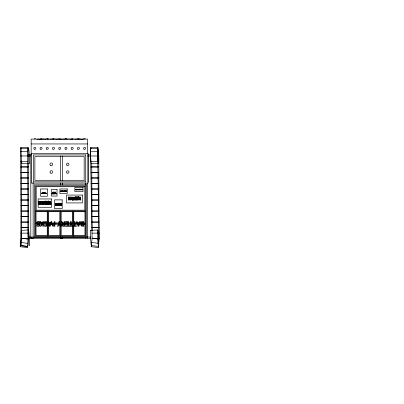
<?xml version="1.0" encoding="UTF-8"?>
<svg xmlns="http://www.w3.org/2000/svg" width="404" height="404" viewBox="0 0 404 404"><rect width="100%" height="100%" fill="white"/><g stroke="black" fill="none" stroke-linecap="round" stroke-linejoin="round"><path stroke-width="0.61" d="M21.7 160.913L21.119 238.047L20.2 246.713L27.204 247.516L28.068 239.178L27.578 151.611L27.851 147.258L20.801 147.511L20.584 148.647L21.089 238.128L20.2 246.713M28.149 230.275L28.724 163.458M90.481 151.778L90.759 147.511L97.808 147.253L98.758 155.853L99.091 239.097L98.222 247.516L91.218 246.713L92.107 238.128L90.481 151.778L97.531 151.646L97.808 147.253M27.204 247.516L27.447 245.142M98.222 247.516L98.652 243.365L91.657 242.435M91.218 246.713L91.456 244.481M39.052 204.308L39.052 201.409M68.837 199.98L68.837 197.081M60.085 205.596L60.307 204.707L60.62 205.444C60.827 203.303 61.393 206.999 60.858 204.858L60.676 205.596L60.378 204.853L60.201 205.596L58.898 205.596L59.196 204.707L59.312 205.495L59.782 205.505C59.529 204.202 60.151 204.767 60.014 205.596M71.619 197.738C72.23 196.4 72.225 200.672 71.619 199.318M81.951 189.178C81.921 190.946 81.113 188.749 81.522 189.38L82.113 189.178L82.113 189.789L82.3 189.375L82.537 189.789C82.532 188.072 82.81 190.794 82.32 189.496L82.022 189.89L82.022 189.178M53.732 192.779C54.419 191.738 54.065 193.026 54.803 192.062C55.459 191.87 55.227 193.238 54.793 192.511C54.59 191.415 54.883 193.072 54.227 192.779L54.03 192.183L53.833 192.779L53.217 192.779L53.57 192.693L53.242 192.496L53.57 192.147L53.217 192.062L53.666 192.062L53.666 192.779M43.526 192.764L43.703 192.264L43.95 192.764M65.206 191.001L65.569 191.107L65.231 191.355M84.158 180.3L84.178 156.52L34.885 156.52L34.885 180.29L84.178 180.29M65.201 190.905L65.655 191.092L65.241 191.451M41.496 193.349L41.622 193.597L41.556 193.097M60.449 191.173C60.484 192.026 59.787 190.557 60.519 191.173M63.62 191.173C63.67 192.052 62.974 190.537 63.691 191.173M44.076 193.349L44.597 193.597L44.597 193.097L44.137 193.097L44.137 193.536M29.199 163.438L22.19 163.766A7.918 0.51 87.3 0 1 21.24 155.707A7.918 0.51 87.3 0 1 21.488 148.147M98.561 163.438L91.556 163.766A7.918 0.51 87.3 0 1 90.602 155.707A7.918 0.51 87.3 0 1 90.855 148.147M21.326 230.315L28.331 229.987M90.688 230.315L97.697 229.987M90.536 148.672L97.586 148.45M20.584 148.647L27.634 148.43M20.528 151.737L27.578 151.611M34.153 138.809L35.517 138.809M40.375 138.809L41.738 138.809M46.596 138.809L47.96 138.809M52.818 138.809L54.181 138.809M59.04 138.809L60.403 138.809M65.261 138.809L66.625 138.809M71.483 138.809L72.846 138.809M77.699 138.809L79.068 138.809M83.921 138.809L85.284 138.809M36.739 139.259L39.208 139.087M39.451 139.259L40.925 139.259M41.056 139.259L42.173 139.087M45.147 139.259L46.278 139.087M50.146 139.259L51.46 139.087M56.55 139.259L55.287 139.087M59.08 139.259L60.555 139.259M60.686 139.259L64.529 139.087M70.892 139.259L72.367 139.259M72.468 139.259L73.462 139.087M75.806 139.259L74.457 139.087M78.32 139.259L79.437 139.087M81.113 139.259L82.588 139.259M31.153 143.95L87.612 143.95M28.184 154.782L31.315 154.782M87.658 154.782L90.784 154.782M20.654 155.949L27.704 155.949M90.607 155.994L97.657 155.989L99.086 239.178L92.107 238.128M28.184 156.035L30.689 156.035M87.658 156.035L90.784 156.035M20.68 161.464L27.73 161.464M90.708 161.504L97.758 161.499M91.758 166.887L98.808 166.882M21.649 166.918L28.699 166.918M20.71 166.973L27.76 166.973M90.804 167.014L97.854 167.009M91.784 172.402L98.834 172.397M21.604 172.432L28.654 172.432M90.9 172.523L97.95 172.523M20.735 172.488L27.785 172.488M91.809 177.917L98.859 177.912M21.558 177.942L28.608 177.942M20.761 178.002L27.81 178.002M91.001 178.038L98.051 178.033M91.834 183.431L98.884 183.426M21.513 183.456L28.563 183.451M91.097 183.547L98.147 183.542M20.786 183.517L27.836 183.517M91.859 188.946L98.909 188.941M21.473 188.966L28.522 188.966M20.816 189.032L27.866 189.032M91.193 189.057L98.243 189.052M76.381 189.804L76.619 189.178L76.715 189.804C78.083 189.931 76.513 189.466 77.336 189.526L76.982 189.178L77.427 189.178L77.427 189.89L75.866 189.89L76.215 189.804L75.891 189.612L76.215 189.264L75.866 189.178L76.311 189.178L76.381 189.89M60.989 191.163L60.711 191.163L60.989 191.233M61.943 191.163L61.666 191.163L61.943 191.233M64.16 191.163L63.883 191.163L64.16 191.233M65.044 191.163L64.766 191.163L65.044 191.233M43.021 192.466L42.698 192.264L42.96 192.764M44.521 192.466L43.98 192.264L44.455 192.764M43.021 192.521L43.597 192.764L43.738 192.349L44.177 192.764M44.521 192.521C44.066 193.077 44.895 191.774 44.521 192.708M43.491 193.097L43.556 193.597L43.334 193.319C42.996 194.233 43.193 192.314 43.188 193.526L43.319 193.233L43.491 193.526M41.556 193.349L41.233 193.097L41.496 193.597M44.137 193.349L43.814 193.097L44.076 193.597M45.299 193.339L45.081 193.541L46.213 193.536M91.885 194.46L98.935 194.45M21.427 194.481L28.477 194.476M91.294 194.566L98.344 194.566M20.841 194.541L27.891 194.541M80.189 199.682L80.189 197.081L79.916 197.081L79.916 199.98L80.79 199.98L80.558 197.081L80.189 199.98M91.91 199.975L98.96 199.965M21.382 199.99L28.431 199.99M20.867 200.056L27.916 200.056M91.39 200.081L98.44 200.076M43.642 203.964L43.97 201.409L44.203 204.308L43.445 204.308L43.273 202.697C42.45 209.706 43.253 195.647 43.066 203.909L43.248 202.207L43.486 203.909L43.571 201.409L43.642 204.308M50.404 204.01L50.404 201.409L50.131 201.409L50.131 204.308L51.005 204.308L50.773 201.409L50.404 204.308M91.935 205.49L98.985 205.479M21.336 205.5L28.386 205.5M91.486 205.591L98.536 205.586M20.897 205.57L27.947 205.57M91.96 211.004L99.01 210.994M21.291 211.014L28.341 211.014M35.35 211.019L85.648 211.019M20.922 211.085L27.972 211.085M91.587 211.1L98.632 211.095M91.986 216.519L99.036 216.509M21.25 216.524L28.3 216.524M91.683 216.61L98.733 216.61M20.947 216.6L27.997 216.6M92.011 222.028L99.061 222.023M21.205 222.038L28.255 222.033M20.973 222.114L28.022 222.114M91.779 222.124L98.828 222.119M48.616 222.907L59.812 222.907L59.812 211.711L48.616 211.711L48.616 222.286M35.35 223.594L85.648 223.594M47.238 224.286L36.042 224.286L36.042 235.482L47.238 235.482L47.238 224.907M65.544 224.286L61.191 224.286L61.191 235.482L72.387 235.482L72.387 224.286L68.034 224.286M21.159 227.548L28.209 227.548M92.036 227.543L99.086 227.538M91.875 227.634L98.924 227.629M21.003 227.624L28.053 227.624M97.935 233.052L99.111 233.052M21.028 233.138L28.078 233.138M91.976 233.143L99.025 233.138M28.184 237.022L30.689 237.022M87.658 237.022L90.784 237.022M87.612 237.062L31.153 237.062L31.153 238.274M33.118 238.067L30.81 238.067L30.81 154.782M60.656 238.219L62.615 238.219M28.184 238.274L90.784 238.274M92.072 238.653L99.121 238.653M21.053 238.653L28.103 238.653M91.329 245.576L98.339 246.374M27.321 246.374L20.326 245.536L27.321 246.415M20.639 242.435L27.634 243.365M21.089 238.128L28.068 239.178M44.864 192.703L44.995 192.324L44.995 192.708M46.384 193.38L46.213 193.597M46.248 193.572L46.576 193.127L46.364 193.304M80.805 189.759L81.214 189.415L80.76 189.537C81.108 188.289 81.638 190.506 80.76 189.728M61.161 203.232L61.352 204.04L61.847 204.121C61.862 202.434 61.868 204.086 61.317 203.232L60.534 203.232L60.974 203.338L60.974 203.667L60.565 203.667L60.974 204.015L60.534 204.121L61.09 204.121L61.09 203.232M90.759 147.511L91.087 148.606M20.801 147.511L21.124 148.621M74.932 197.081C75.381 205.424 75.619 192.466 75.356 197.889L75.028 197.081C72.866 197.399 75.937 203.949 74.866 197.081M45.147 201.409C45.596 209.752 45.834 196.798 45.571 202.222L45.243 201.409C43.076 201.727 46.152 208.282 45.081 201.409M97.531 151.646L97.657 155.989M91.748 163.388L92.097 230.517M88.047 154.959L88.047 181.856M87.612 153.581L87.612 139.087L31.153 139.087L31.153 154.782M87.612 182.962L87.612 238.274M85.648 182.962L85.648 184.87M85.648 236.976L85.648 238.274M84.037 139.087L82.83 139.087M80.891 139.087L79.684 139.087M78.159 139.087L77.512 139.087M77.24 139.087L76.048 139.087M73.427 199.98L73.755 197.081L73.988 199.98L73.23 199.98L73.058 198.364C72.24 205.373 73.043 191.319 72.856 199.576L73.038 197.879L73.27 199.576L73.356 197.081L73.356 199.98M73.073 211.019L73.073 236.168M72.69 225.76L72.695 226.321M71.609 197.738C72.26 195.193 72.25 201.864 71.609 199.318M70.65 139.087L69.357 139.087M68.761 197.081L68.761 199.98M68.528 139.087L67.327 139.087M67.008 139.087L64.701 139.087M64.302 190.865L64.655 191.471L64.655 190.865L63.862 190.865L64.16 190.935L63.862 191.471L64.241 191.471L64.241 190.865M62.615 155.994L62.615 180.477M62.615 182.987L62.615 184.971M62.615 236.966L62.615 238.274M61.13 191.471L61.332 190.865L61.413 191.4L61.943 191.4L61.645 190.865L62.024 190.865L62.024 191.471L60.686 191.471L60.989 191.4L60.686 190.865L61.07 190.865L61.07 191.471M60.656 155.994L60.656 180.477M60.656 182.987L60.656 184.976M60.656 236.966L60.656 238.274M60.499 211.019L60.499 236.168M58.838 139.087L57.646 139.087M57.373 139.087L56.727 139.087M54.54 139.087L53.146 139.087M52.99 139.087L51.798 139.087M49.253 139.087L48.606 139.087M48.334 139.087L47.046 139.087M47.925 211.019L47.925 236.168M46.046 193.536L46.046 193.097L45.975 193.536M45.753 193.597L45.753 193.097L45.299 193.097L45.299 193.536M45.364 193.097L45.364 193.597M44.92 139.087L43.879 139.087M44.526 193.536L44.278 193.097M44.203 193.097L44.203 193.597M44.112 192.319L44.112 192.713M44.041 192.319L44.041 192.713M43.637 139.087L42.445 139.087M43.48 192.764L43.48 192.264L43.021 192.264L43.021 192.708M43.087 192.264L43.087 192.764M42.577 193.597L42.167 193.536M42.405 193.536L42.405 193.097L42.339 193.536M38.976 201.409L38.976 204.308M33.118 182.547L33.118 238.274M91.556 246.006A7.918 0.51 87.3 0 1 90.602 237.941A7.918 0.51 87.3 0 1 90.855 230.386M22.19 246.006A7.918 0.51 87.3 0 1 21.24 237.941A7.918 0.51 87.3 0 1 21.488 230.386M48.177 202.222L48.268 204.308L48.47 201.692L48.677 204.308L48.485 201.369L48.177 202.222M77.962 197.889L78.053 199.98L78.255 197.364L78.462 199.98L78.27 197.036L77.962 197.889M40.112 202.874C40.445 204.141 39.021 203.954 40.016 204.257C40.658 203.348 39.723 199.162 39.648 202.869L39.885 201.687L40.112 202.874M42.258 202.853C41.597 204.858 42.354 204.813 42.354 202.853C42.375 200.919 41.587 200.849 42.258 202.853M47.344 202.853C46.606 205.202 47.591 204.565 47.435 202.51C47.293 200.732 46.768 201.207 47.344 202.853M69.902 198.546C70.23 199.813 68.806 199.621 69.801 199.924C70.448 199.015 69.513 194.829 69.432 198.536L69.67 197.359L69.902 198.546M77.134 198.526C76.472 200.53 77.23 200.48 77.23 198.526C77.25 196.591 76.462 196.516 77.134 198.526M40.39 202.151L40.516 204.368L40.526 201.349L40.718 201.939L40.531 201.687L40.39 202.151M70.18 197.824L70.352 200.025L70.316 197.021L70.503 197.612L70.321 197.359L70.18 197.824M44.632 202.55C44.975 207.611 45.218 199.046 44.632 202.55M74.422 198.223C74.76 203.278 75.003 194.713 74.422 198.223M45.748 203.252C45.925 207.646 46.803 197.581 45.748 203.252M75.533 198.919C75.71 203.318 76.588 193.248 75.533 198.919M40.844 203.257L41.041 204.368L41.233 201.409L40.804 201.409L41.147 201.742L40.844 203.257M70.629 198.925L70.826 200.036L71.023 197.081L70.594 197.081L70.932 197.415L70.629 198.925M45.849 203.182C45.869 205.207 46.298 201.95 45.849 203.182M75.634 198.854C75.644 200.859 76.114 197.652 75.634 198.854M58.959 203.48L58.954 204.121L59.277 203.313L59.6 204.121L59.469 203.257L58.959 203.48M41.769 193.299L42.036 193.496L41.779 193.258M42.672 193.299L42.935 193.496L42.678 193.258M52.565 193.541C52.823 194.622 53.237 192.769 52.565 193.541M53.838 193.541C54.116 194.627 54.479 192.764 53.838 193.541M56.121 203.596C56.464 204.944 56.919 202.616 56.121 203.596M62.842 191.112C63.09 192.026 63.398 190.4 62.842 191.112M78.386 189.466C78.568 190.516 79.133 188.794 78.396 189.41M41.572 204.121L41.365 201.409L41.703 201.409L41.572 204.121M71.357 199.788L71.149 197.081L71.488 197.081L71.357 199.788M46.965 223.942C47.505 227.205 43.622 224.558 44.016 226.008C48.596 228.654 48.606 219.221 44.016 221.892C43.622 223.331 47.495 220.705 46.965 223.942M55.929 193.607C55.696 194.844 55.646 192.395 55.929 193.607M55.904 205.156L55.368 205.565A0.571 0.571 0 0 0 55.6 205.616C56.737 205.479 55.257 203.904 55.308 205.156L55.606 204.793L55.904 205.156M58.737 205.151C58.09 205.636 58.418 205.843 58.858 205.151C58.388 204.459 58.11 204.641 58.737 205.151M60.332 203.682L59.797 204.086A0.571 0.571 0 0 0 60.029 204.136C61.166 204 59.686 202.429 59.736 203.677L60.034 203.318L60.332 203.682M66.074 191.168C65.857 192.183 65.842 190.143 66.074 191.168M53.096 193.607C52.394 194.869 52.429 192.344 53.096 193.607M54.368 193.607C53.646 194.874 53.707 192.344 54.368 193.607M56.777 203.677C55.929 205.237 55.929 202.111 56.777 203.677M63.292 191.168C62.686 192.233 62.726 190.097 63.292 191.168M78.911 189.532C78.23 190.779 78.23 188.289 78.911 189.532M41.703 193.289C41.981 194.263 42.385 192.577 41.703 193.289M42.602 193.289C42.885 194.263 43.284 192.582 42.602 193.289M49.222 201.409L48.894 202.222C48.606 196.743 48.919 209.812 49.318 201.409L49.626 201.753L49.717 204.308L49.717 201.409L49.222 201.409M79.012 197.081L78.679 197.889C78.391 192.41 78.704 205.484 79.103 197.081L79.411 197.425L79.507 199.98L79.507 197.081L79.012 197.081M45.546 202.55L45.44 203.914L45.546 202.55M49.136 202.55L49.03 203.914L49.136 202.55M75.331 198.218L75.225 199.586L75.331 198.218M78.921 198.218L78.815 199.586L78.921 198.218M55.439 192.344C55.661 193.375 56.015 191.612 55.439 192.344M56.196 193.531C56.403 194.566 56.792 192.799 56.196 193.531M51.899 224.589L52.434 226.028L54.868 226.321L54.868 221.574L54.237 221.574L54.237 223.341L52.55 223.619L51.899 224.589M81.249 222.776L81.618 223.74L83.163 223.867L83.163 222.109L81.77 222.21L81.249 222.776M44.662 193.415L44.98 193.597L44.98 193.097L44.915 193.536L44.662 193.415M39.784 225.048L39.531 225.811A1.515 1.515 0 0 1 38.824 226.311L36.774 226.104C36.345 224.377 38.476 226.871 39.062 225.417C39.476 223.72 36.4 224.674 36.587 222.922C36.633 221.321 38.744 221.195 39.819 221.857C40.259 223.654 37.946 220.953 37.314 222.503C36.89 224.215 39.986 223.276 39.784 225.048M61.802 205.358C61.358 206.338 60.863 203.545 61.802 205.358M80.608 222.695L80.805 223.791L81.462 224.21L80.84 224.932L81.068 225.972L83.795 226.321L83.795 221.574L81.643 221.66L80.608 222.695M55.343 192.324C55.651 193.647 56.176 191.36 55.343 192.324M56.1 193.516C56.409 194.839 56.934 192.546 56.1 193.516M44.667 192.45C44.874 193.364 45.293 191.779 44.667 192.45M51.919 193.703C52.661 194.526 51.985 192.375 51.919 193.703M52.677 192.511C53.449 193.37 52.631 191.223 52.828 192.445C52.702 193.067 53.272 192.142 52.677 192.511M55.318 203.788L55.863 204.121C56.146 203.081 55.106 203.121 55.318 203.788M61.822 224.553C61.287 226.296 63.544 226.583 64.731 226.321L64.731 221.574L64.1 221.574L64.1 223.463L63.377 223.463L61.873 221.574L61.049 221.574L62.741 223.639L61.822 224.553M75.331 189.622C76.063 190.441 75.397 188.309 75.331 189.622M39.496 201.409L39.324 202.571L39.158 201.409L38.572 201.409L38.885 201.753L38.885 204.308L39.319 203.172L39.592 204.308L39.496 201.409M69.286 197.081L69.114 198.238L68.943 197.081L68.357 197.081L68.67 197.425L68.67 199.98L69.104 198.839L69.377 199.98L69.286 197.081M52.02 193.698L52.262 193.885L52.02 193.698M54.894 192.511L55.136 192.698L54.894 192.511M55.444 203.788C55.52 204.444 55.994 203.379 55.444 203.788M61.428 203.788L61.731 204.02L61.443 203.757M62.484 224.553L62.716 225.619L64.1 225.78L64.1 223.988L63.054 224.033L62.484 224.553M75.427 189.622L75.669 189.809L75.442 189.597M52.591 224.478L52.868 225.599L54.237 225.78L54.237 223.882L53.187 223.942L52.591 224.478M81.512 224.791L81.694 225.659L83.163 225.786L83.163 224.392L81.512 224.791M42.814 202.717L42.582 203.848L42.814 202.717M72.599 198.389L72.367 199.52L72.599 198.389M42.885 202.813C42.162 207.994 42.506 198.627 42.582 202.409L42.885 202.813M72.675 198.485C71.952 203.667 72.291 194.299 72.367 198.076L72.675 198.485M51.141 221.574L50.712 222.897L48.899 222.897L48.465 221.574L47.798 221.574L49.399 226.321L50.182 226.321L51.783 221.574L51.141 221.574M58.156 203.232L57.732 203.48C57.802 204.843 57.631 203.581 58.666 203.338L58.787 204.121L58.787 203.232L58.156 203.232M66.609 190.865C65.807 190.693 66.665 192.082 66.609 190.865M79.82 221.574L79.391 222.897L77.573 222.897L77.144 221.574L76.477 221.574L78.078 226.321L78.856 226.321L80.457 221.574L79.82 221.574M50.535 223.437L49.808 225.679L49.071 223.437L50.535 223.437M58.04 203.581L57.903 204L57.767 203.581L58.04 203.581M66.529 191.102L66.438 191.39L66.529 191.102M81.765 189.456L81.658 189.794L81.765 189.456M79.214 223.437L78.482 225.679L77.75 223.437L79.214 223.437M54.777 193.567C54.293 194.879 54.57 192.132 54.57 193.869L54.757 193.45L55 193.869C54.989 192.132 55.267 194.879 54.777 193.567M62.403 191.132C61.994 192.243 62.231 189.915 62.226 191.385L62.383 191.031L62.59 191.385C62.585 189.92 62.817 192.243 62.403 191.132M77.876 189.496C77.396 190.794 77.669 188.072 77.664 189.789L77.851 189.375L78.093 189.789C78.083 188.072 78.361 190.794 77.876 189.496M59.267 224.225L58.019 226.321L57.353 226.321L58.954 223.675L58.954 221.574L59.585 221.574L59.585 223.609L61.191 226.321L60.489 226.321L59.267 224.225M42.794 223.468L42.516 223.781L40.784 221.574L39.966 221.574L42.046 224.2L40.077 226.321L40.849 226.321L42.794 224.139L42.794 226.321L43.425 226.321L43.425 221.574L42.794 221.574L42.794 223.468M88.107 153.707L31.381 153.707L31.381 183.103L88.107 183.103L88.107 153.707M85.739 154.959L33.325 154.959L33.325 181.856L85.739 181.856L85.739 154.959M86.709 184.815L34.295 184.815L34.295 237.229L86.709 237.229L86.709 184.815M85.648 185.87L35.35 185.87L35.35 236.168L85.648 236.168L85.648 185.87M84.805 186.714L36.198 186.714L36.198 210.176L84.805 210.176L84.805 186.714M83.022 187.365L74.846 187.365L74.846 191.627L83.022 191.627L83.022 187.365M47.344 188.961L40.536 188.961L40.536 196.253L47.344 196.253L47.344 188.961M67.236 188.966L59.883 188.966L59.883 193.511L67.236 193.511L67.236 188.966M79.275 189.178L78.942 189.89L79.987 189.89L79.987 189.178L79.543 189.178L79.896 189.526C79.073 189.466 80.643 189.931 79.275 189.804L79.275 189.178M80.239 189.178L80.133 189.89L80.219 189.33C80.795 191.016 80.583 188.057 80.553 189.789L80.239 189.178M57.04 189.486L51.394 189.486L51.394 196.061L57.04 196.061L57.04 189.486M65.125 190.865L64.746 190.865L65.044 190.935L64.746 191.471L65.125 191.471L65.125 190.865M53.464 193.253L53.368 193.885C52.525 193.971 54.308 193.971 53.464 193.885L53.464 193.253M82.426 195.061L66.463 195.061L66.463 202.924L82.426 202.924L82.426 195.061M76.199 197.081L76.109 199.98L76.199 198.844L76.523 198.844C76.699 203.985 76.593 192.42 76.523 198.5L76.199 198.5L76.199 197.081M77.432 197.081L77.331 199.98L77.417 197.682C78.189 205.459 77.709 190.612 77.74 199.581L77.432 197.081M51.606 198.955L38.143 198.955L38.143 207.277L51.606 207.277L51.606 198.955M62.196 199.884L54.54 199.884L54.54 208.575L62.196 208.575L62.196 199.884M46.415 201.409L46.324 204.308L46.415 203.172L46.733 203.172C46.915 208.312 46.808 196.753 46.733 202.828L46.415 202.828L46.415 201.409M47.647 201.409L47.541 204.308L47.632 202.015C48.404 209.787 47.919 194.945 47.955 203.909L47.647 201.409M57.237 203.232L57.115 204.015C56.07 204.121 58.282 204.121 57.237 204.015L57.237 203.232M56.287 204.707L56.156 205.596L56.262 204.894C56.989 207.015 56.717 203.303 56.681 205.474L56.287 204.707M57.282 204.707C56.378 204.954 57.54 206.474 57.282 204.707M57.545 204.707L57.429 205.596L57.954 205.247C58.095 206.494 58.05 203.697 57.954 205.141L57.545 205.141L57.545 204.707M47.238 211.711L36.042 211.711L36.042 222.907L47.238 222.907L47.238 211.711M72.387 211.711L61.191 211.711L61.191 222.907L72.387 222.907L72.387 211.711M84.961 211.711L73.765 211.711L73.765 222.907L84.961 222.907L84.961 211.711M68.397 221.574L65.428 221.574L65.428 222.134L67.766 222.134L67.766 223.897L65.584 223.897L65.584 224.457L67.766 224.457L67.766 225.76L65.428 225.76L65.428 226.321L68.397 226.321L68.397 221.574M71.099 221.574L70.468 221.574L70.468 225.76L68.872 225.76L68.872 226.321L76.513 226.321L76.513 225.76L74.917 225.76L74.917 221.574L74.285 221.574L74.285 225.76L71.099 225.76L71.099 221.574M59.812 224.286L48.616 224.286L48.616 235.482L59.812 235.482L59.812 224.286M84.961 224.286L73.765 224.286L73.765 235.482L84.961 235.482L84.961 224.286M46.672 149.157A1.02 1.02 0 0 0 48.293 148.435A1.02 1.02 0 0 0 46.859 147.394A1.02 1.02 0 0 0 46.672 149.157M97.5 150.445A7.918 0.51 87.3 0 0 98.399 163.373A7.918 0.51 87.3 0 0 98.485 152.964A7.918 0.51 87.3 0 0 97.5 150.445M28.134 150.445A7.918 0.51 87.3 0 0 29.032 163.373A7.918 0.51 87.3 0 0 29.123 152.964A7.918 0.51 87.3 0 0 28.134 150.445M84.012 149.157A1.02 1.02 0 0 0 85.628 148.435A1.02 1.02 0 0 0 84.199 147.394A1.02 1.02 0 0 0 84.012 149.157M40.45 149.157A1.02 1.02 0 0 0 42.066 148.435A1.02 1.02 0 0 0 40.637 147.394A1.02 1.02 0 0 0 40.45 149.157M65.342 149.157A1.02 1.02 0 0 0 66.958 148.435A1.02 1.02 0 0 0 65.529 147.394A1.02 1.02 0 0 0 65.342 149.157M77.79 149.157A1.02 1.02 0 0 0 79.406 148.435A1.02 1.02 0 0 0 77.972 147.394A1.02 1.02 0 0 0 77.79 149.157M34.229 149.157A1.02 1.02 0 0 0 35.845 148.435A1.02 1.02 0 0 0 34.411 147.394A1.02 1.02 0 0 0 34.229 149.157M50.626 165.499A1.379 1.379 0 0 0 52.697 164.302A1.379 1.379 0 0 0 50.626 163.105A1.379 1.379 0 0 0 50.626 165.499M66.993 173.023A1.268 1.268 0 0 0 69.003 172.154A1.268 1.268 0 0 0 67.246 170.847A1.268 1.268 0 0 0 66.993 173.023M50.53 173.028A1.313 1.313 0 0 0 52.626 172.124A1.313 1.313 0 0 0 50.798 170.766A1.313 1.313 0 0 0 50.53 173.028M66.852 165.165A1.217 1.217 0 0 0 68.907 164.701A1.217 1.217 0 0 0 67.478 163.15A1.217 1.217 0 0 0 66.852 165.165M52.899 149.157A1.02 1.02 0 0 0 54.515 148.435A1.02 1.02 0 0 0 53.081 147.394A1.02 1.02 0 0 0 52.899 149.157M59.12 149.157A1.02 1.02 0 0 0 60.736 148.435A1.02 1.02 0 0 0 59.302 147.394A1.02 1.02 0 0 0 59.12 149.157M71.564 149.157A1.02 1.02 0 0 0 73.185 148.435A1.02 1.02 0 0 0 71.75 147.394A1.02 1.02 0 0 0 71.564 149.157M97.5 232.684A7.918 0.51 87.3 0 0 98.399 245.612A7.918 0.51 87.3 0 0 98.485 235.199A7.918 0.51 87.3 0 0 97.5 232.684M28.134 232.684A7.918 0.51 87.3 0 0 29.032 245.612A7.918 0.51 87.3 0 0 29.123 235.199A7.918 0.51 87.3 0 0 28.134 232.684"/></g></svg>
